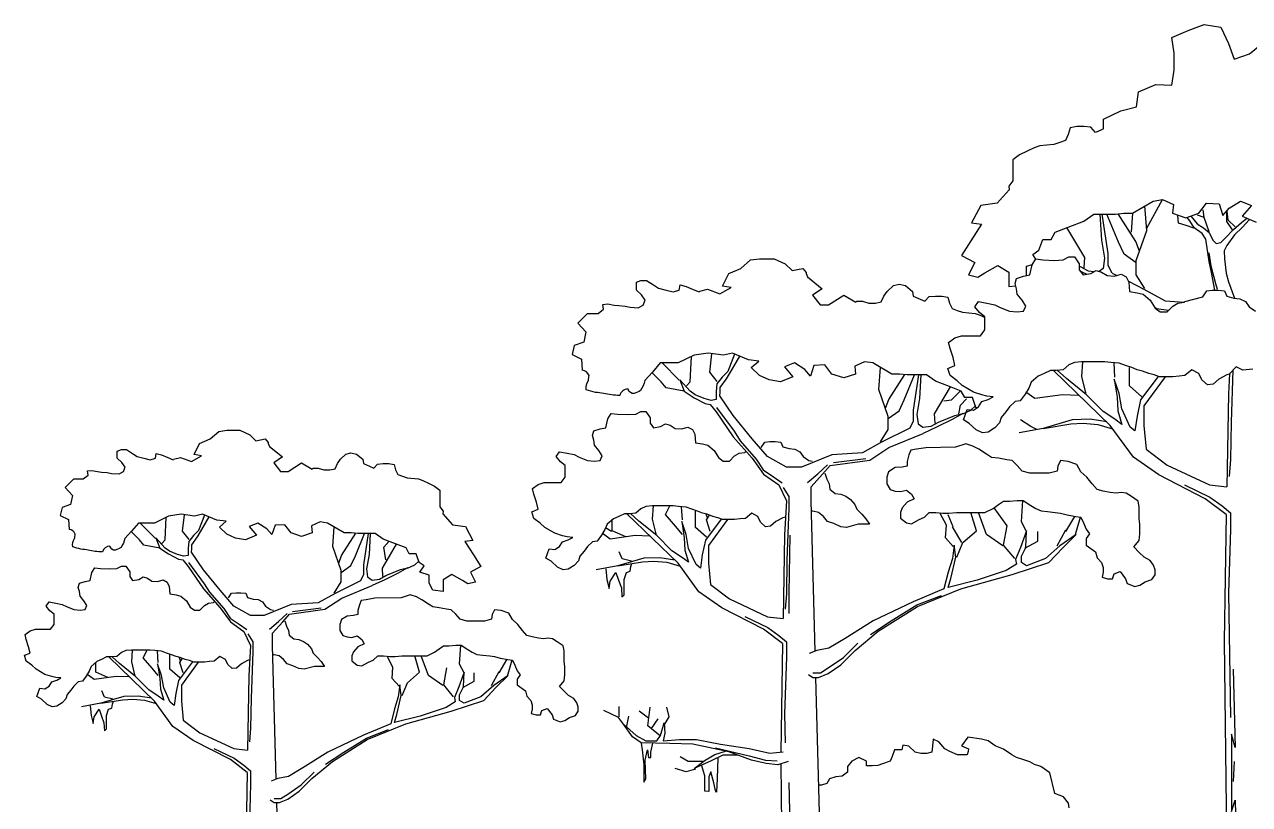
# Model space of a CAD drawing. Extents: x -1.35 to 2.62, y 0 to 1.44.
# Drawn here: x -1.018 to -0.027, y 0.809 to 1.44 of the extents above; entities that cross this region are included whole.
import ezdxf

# ---------------------------------------------------------------- set-up
doc = ezdxf.new("R2010")
doc.units = 0
doc.header["$LTSCALE"] = 0.5
doc.header["$MEASUREMENT"] = 0
doc.layers.add('TREES', color=3, linetype='CONTINUOUS')

# ---------------------------------------------------------------- blocks, each defined once
blk = doc.blocks.new('LEFT')
at = {"layer": 'TREES', "color": 11}
for p, q in [((-0.50196, 1.03764), (-0.50087, 1.05508)), ((-0.56267, 1.03505), (-0.56795, 1.04495)), ((-0.55715, 1.03376), (-0.56129, 1.04345)), ((-0.53852, 1.03052), (-0.54288, 1.04524)), ((-0.53025, 1.02729), (-0.53687, 1.04524)), ((-0.51369, 1.0344), (-0.52415, 1.04911)), ((-0.46609, 1.02988), (-0.45875, 1.04211)), ((-0.45851, 1.02664), (-0.45428, 1.04151)), ((-0.56336, 1.0247), (-0.56267, 1.03505)), ((-0.55025, 1.02082), (-0.55784, 1.03376)), ((-0.51645, 1.01888), (-0.51369, 1.0344)), ((-0.49782, 1.02988), (-0.50196, 1.03764)), ((-0.47299, 1.01824), (-0.46609, 1.03117)), ((-0.55715, 1.01759), (-0.56336, 1.0247)), ((-0.54956, 1.02082), (-0.53852, 1.03052)), ((-0.51714, 1.01824), (-0.53025, 1.02729)), ((-0.4992, 1.0163), (-0.48886, 1.02212)), ((-0.48886, 1.02212), (-0.48886, 1.02988)), ((-0.55439, 1.00919), (-0.54956, 1.02082)), ((-0.50748, 1.00789), (-0.51645, 1.01888)), ((-0.95673, 0.92234), (-0.95575, 0.93785)), ((-1.01068, 0.92004), (-1.01538, 0.92885)), ((-0.98922, 0.91602), (-0.9931, 0.9291)), ((-0.98187, 0.91315), (-0.98776, 0.9291)), ((-0.95305, 0.91545), (-0.95673, 0.92234)), ((-0.92484, 0.91545), (-0.91832, 0.92632)), ((-0.9181, 0.91257), (-0.91434, 0.92578)), ((-1.0113, 0.91085), (-1.01068, 0.92004)), ((-0.99903, 0.9074), (-0.98922, 0.91602)), ((-0.97022, 0.9051), (-0.98187, 0.91315)), ((-0.9696, 0.90567), (-0.96715, 0.91947)), ((-0.94508, 0.90855), (-0.94508, 0.91545)), ((-0.93097, 0.9051), (-0.92484, 0.91659)), ((-1.00578, 0.90453), (-1.0113, 0.91085)), ((-1.00333, 0.89705), (-0.99903, 0.9074)), ((-0.96163, 0.8959), (-0.9696, 0.90567)), ((-0.95427, 0.90338), (-0.94508, 0.90855))]:
    blk.add_line(p, q, dxfattribs=at)
for points in [[(-0.43558, 1.35598), (-0.43558, 1.36368), (-0.42147, 1.37055), (-0.40902, 1.37374), (-0.40733, 1.38591), (-0.3932, 1.39175), (-0.38021, 1.39122), (-0.37853, 1.40339), (-0.37853, 1.41717), (-0.38021, 1.4299), (-0.3672, 1.4357), (-0.35422, 1.44048), (-0.34065, 1.43837), (-0.33445, 1.42512), (-0.32992, 1.41242), (-0.3175, 1.41664), (-0.30449, 1.42723), (-0.29999, 1.414), (-0.28697, 1.40606), (-0.27456, 1.39864), (-0.27737, 1.38591), (-0.2778, 1.3838)], [(-0.43558, 1.35598), (-0.43778, 1.35499), (-0.44197, 1.35303), (-0.44585, 1.35723), (-0.45153, 1.3578), (-0.45721, 1.3578), (-0.46259, 1.35667), (-0.46408, 1.35135), (-0.46648, 1.34659), (-0.47096, 1.3449), (-0.47574, 1.34322), (-0.4871, 1.3421), (-0.49159, 1.3407), (-0.49726, 1.3379), (-0.50354, 1.33482), (-0.50892, 1.33089), (-0.50892, 1.3138), (-0.51221, 1.3096), (-0.51182, 1.30667)], [(-0.51182, 1.30667), (-0.5217, 1.29575), (-0.53484, 1.29399), (-0.54234, 1.27991), (-0.53421, 1.27874), (-0.54297, 1.26524), (-0.55048, 1.25351), (-0.53984, 1.24764), (-0.54485, 1.23767), (-0.53734, 1.23591), (-0.53171, 1.23943), (-0.52107, 1.24529), (-0.51231, 1.24001), (-0.51231, 1.22828), (-0.50668, 1.2289)], [(-0.49047, 1.2505), (-0.49291, 1.2541), (-0.48791, 1.25762), (-0.48478, 1.26642), (-0.47789, 1.26642), (-0.47477, 1.27228), (-0.46413, 1.27639), (-0.45161, 1.28109), (-0.44348, 1.28695), (-0.42596, 1.28695), (-0.41908, 1.28754), (-0.41219, 1.28754), (-0.3953, 1.29752), (-0.38779, 1.29869), (-0.37903, 1.29458), (-0.37966, 1.28754), (-0.36902, 1.28402), (-0.35838, 1.28754), (-0.35213, 1.29575), (-0.34211, 1.29517), (-0.33899, 1.28578), (-0.33398, 1.29165), (-0.32459, 1.29752), (-0.31583, 1.29399), (-0.32334, 1.28519), (-0.31208, 1.2805)], [(-0.40209, 1.22663), (-0.40903, 1.23779), (-0.40903, 1.24942), (-0.4006, 1.2736), (-0.40207, 1.29352)], [(-0.4006, 1.27546), (-0.38791, 1.29867)], [(-0.35405, 1.2842), (-0.35495, 1.29044)], [(-0.33106, 1.27428), (-0.3359, 1.2808), (-0.3359, 1.28902)], [(-0.32894, 1.27654), (-0.33469, 1.28193), (-0.3356, 1.2893)], [(-0.43844, 1.28695), (-0.4373, 1.26569), (-0.43482, 1.25128), (-0.43581, 1.24291), (-0.43909, 1.24052)], [(-0.42848, 1.23902), (-0.43185, 1.24523), (-0.43185, 1.255), (-0.4366, 1.28695)], [(-0.40903, 1.24756), (-0.41895, 1.25453), (-0.42342, 1.2643), (-0.43277, 1.28695)], [(-0.40655, 1.25686), (-0.40953, 1.26476), (-0.42384, 1.28713)], [(-0.413, 1.27221), (-0.41182, 1.28776)], [(-0.36251, 1.27541), (-0.36856, 1.27768), (-0.37491, 1.27966), (-0.37552, 1.2859)], [(-0.34558, 1.22532), (-0.3483, 1.23968), (-0.35011, 1.24847), (-0.35284, 1.26662), (-0.35586, 1.27116), (-0.36221, 1.27569), (-0.36584, 1.28136), (-0.36796, 1.2842)], [(-0.36463, 1.28505), (-0.35979, 1.2791), (-0.35465, 1.27569), (-0.35011, 1.27201), (-0.34709, 1.26577), (-0.34437, 1.26322), (-0.34074, 1.26378), (-0.33711, 1.26747), (-0.33045, 1.27456), (-0.3238, 1.28023), (-0.31987, 1.28335)], [(-0.35011, 1.27257), (-0.35405, 1.2842), (-0.35949, 1.28618)], [(-0.31775, 1.28221), (-0.3232, 1.27626), (-0.32955, 1.27002), (-0.3359, 1.26152), (-0.33802, 1.25726), (-0.33771, 1.25074), (-0.3362, 1.23912), (-0.33439, 1.23203), (-0.32955, 1.2187)], [(-0.45119, 1.24337), (-0.45069, 1.25174), (-0.46515, 1.276)], [(-0.85323, 1.20645), (-0.84465, 1.20645), (-0.84034, 1.20998), (-0.84088, 1.21376), (-0.83685, 1.21427), (-0.83174, 1.21326), (-0.82797, 1.21276), (-0.82286, 1.21225), (-0.81882, 1.21149), (-0.8121, 1.21099), (-0.80806, 1.21326), (-0.80645, 1.2173), (-0.80941, 1.22158), (-0.81371, 1.22537), (-0.81371, 1.23167), (-0.80995, 1.23318), (-0.80537, 1.23318), (-0.79972, 1.22965), (-0.79569, 1.22688), (-0.7895, 1.22537), (-0.78385, 1.22385), (-0.77901, 1.22537), (-0.7782, 1.22965), (-0.77336, 1.22839), (-0.76771, 1.22587), (-0.76287, 1.22396), (-0.76242, 1.22441), (-0.75622, 1.22599), (-0.74609, 1.2223), (-0.73708, 1.22758), (-0.74384, 1.22863), (-0.73877, 1.23867), (-0.72919, 1.24289), (-0.72131, 1.24976), (-0.71399, 1.25081), (-0.70216, 1.25081), (-0.69315, 1.24659), (-0.68752, 1.24131), (-0.67907, 1.24289), (-0.67626, 1.23972), (-0.67626, 1.23867), (-0.67513, 1.23603), (-0.66331, 1.22652), (-0.67119, 1.22124), (-0.665, 1.21332), (-0.65824, 1.21332), (-0.64585, 1.22124), (-0.63612, 1.21548), (-0.63535, 1.21629), (-0.63077, 1.21629), (-0.62566, 1.21477), (-0.62001, 1.21477), (-0.61544, 1.21578), (-0.61329, 1.22057), (-0.6106, 1.22436), (-0.60549, 1.22915), (-0.60091, 1.23016), (-0.5958, 1.22915), (-0.59015, 1.22436), (-0.58961, 1.22057), (-0.58396, 1.21805), (-0.5802, 1.21629), (-0.5767, 1.22007), (-0.57159, 1.22057), (-0.56648, 1.22057), (-0.56164, 1.21957), (-0.56029, 1.21477), (-0.55814, 1.21049), (-0.5541, 1.20897), (-0.5498, 1.20746), (-0.53958, 1.20645), (-0.53554, 1.20519), (-0.53169, 1.20329)], [(-0.31473, 1.16142), (-0.32289, 1.16057), (-0.32834, 1.16312), (-0.33381, 1.15723), (-0.3359, 1.15667), (-0.34218, 1.1533), (-0.34696, 1.1491), (-0.35144, 1.14854), (-0.35593, 1.15274), (-0.35832, 1.15779), (-0.364, 1.16087), (-0.36968, 1.15611), (-0.37446, 1.15555), (-0.37954, 1.15499), (-0.3903, 1.15499), (-0.39449, 1.15667), (-0.39897, 1.15779), (-0.40405, 1.15975), (-0.40824, 1.16087), (-0.41272, 1.16255), (-0.4178, 1.16423), (-0.42288, 1.16619), (-0.42976, 1.16676), (-0.43454, 1.16732), (-0.45337, 1.16732), (-0.45905, 1.16676), (-0.46354, 1.16479), (-0.46832, 1.16087), (-0.474, 1.16031), (-0.47848, 1.16031), (-0.48356, 1.15779), (-0.48835, 1.15555), (-0.49402, 1.15078), (-0.49612, 1.14602), (-0.49911, 1.14097), (-0.50299, 1.13565), (-0.50718, 1.13509), (-0.51166, 1.13089), (-0.51465, 1.12668), (-0.51854, 1.1222), (-0.51973, 1.11799), (-0.52362, 1.11379), (-0.529, 1.11043), (-0.53348, 1.10987), (-0.53856, 1.11211), (-0.54424, 1.11743), (-0.54903, 1.12024), (-0.54604, 1.12864), (-0.54095, 1.12808), (-0.53677, 1.13089), (-0.53408, 1.13509), (-0.529, 1.13677), (-0.52481, 1.13901), (-0.52989, 1.13957), (-0.53408, 1.14041), (-0.54095, 1.14266), (-0.54992, 1.14798), (-0.55411, 1.1519), (-0.55979, 1.15611), (-0.56158, 1.16199), (-0.5559, 1.16423), (-0.5574, 1.17068), (-0.55979, 1.17796), (-0.56098, 1.18301), (-0.5559, 1.18665), (-0.55052, 1.18833), (-0.53528, 1.18833), (-0.53169, 1.1931), (-0.53169, 1.20375), (-0.53587, 1.20711), (-0.53976, 1.21187), (-0.53677, 1.21608), (-0.52989, 1.21468), (-0.52362, 1.21355), (-0.51913, 1.21131), (-0.51166, 1.20823), (-0.50538, 1.20767), (-0.5003, 1.20823), (-0.49851, 1.21243), (-0.5015, 1.2172), (-0.50538, 1.22196), (-0.50598, 1.22645), (-0.50718, 1.23065), (-0.50598, 1.23485), (-0.5003, 1.23653), (-0.49522, 1.23765), (-0.49343, 1.24578), (-0.49044, 1.25055), (-0.48476, 1.24998), (-0.47519, 1.24942), (-0.46832, 1.24998), (-0.46354, 1.25223), (-0.45905, 1.25223), (-0.45517, 1.24662), (-0.45517, 1.24186), (-0.45218, 1.23765), (-0.4459, 1.23878), (-0.44142, 1.2413), (-0.43723, 1.2399), (-0.43275, 1.23709), (-0.42707, 1.23653), (-0.42139, 1.23821), (-0.4172, 1.23597), (-0.41511, 1.23177), (-0.41451, 1.2242), (-0.40824, 1.22308), (-0.40345, 1.22196), (-0.39777, 1.2172), (-0.39389, 1.21075), (-0.3897, 1.20767), (-0.38402, 1.20767), (-0.37954, 1.21243), (-0.37536, 1.21468), (-0.37027, 1.21552), (-0.36968, 1.21608), (-0.35533, 1.22), (-0.35204, 1.22476), (-0.34756, 1.22532), (-0.34277, 1.22532), (-0.33769, 1.22476), (-0.3359, 1.22056), (-0.33022, 1.21888), (-0.32514, 1.21832), (-0.32065, 1.21608), (-0.31766, 1.21187), (-0.31258, 1.20823)], [(-0.35042, 1.25556), (-0.3486, 1.24507), (-0.34497, 1.23061), (-0.34346, 1.22607)], [(-0.49792, 1.23706), (-0.49792, 1.24471), (-0.49317, 1.24619)], [(-0.4436, 1.24007), (-0.44772, 1.24058), (-0.45416, 1.2443), (-0.45517, 1.24471)], [(-0.45433, 1.24068), (-0.45317, 1.24012), (-0.44906, 1.23821)], [(-0.42848, 1.23902), (-0.42484, 1.23719)], [(-0.41548, 1.23252), (-0.40285, 1.2262), (-0.38577, 1.21659), (-0.37011, 1.21567)], [(-0.38289, 1.20888), (-0.3926, 1.21018), (-0.39416, 1.2112)], [(-0.85323, 1.20645), (-0.86103, 1.1986), (-0.85458, 1.19145), (-0.85634, 1.18321), (-0.86397, 1.18046), (-0.86573, 1.17331), (-0.8581, 1.16946), (-0.85746, 1.16048)], [(-0.73417, 1.17351), (-0.73972, 1.15945), (-0.74418, 1.15484), (-0.74865, 1.1494), (-0.74909, 1.14312), (-0.74909, 1.13685), (-0.75311, 1.13601), (-0.75891, 1.13768), (-0.76606, 1.14061), (-0.77007, 1.14354), (-0.77855, 1.15275), (-0.77498, 1.14354), (-0.76695, 1.1381), (-0.75802, 1.1335), (-0.754, 1.13266), (-0.74918, 1.12665)], [(-0.7732, 1.14773), (-0.77007, 1.15108), (-0.76908, 1.17161)], [(-0.74831, 1.15144), (-0.75434, 1.15898), (-0.75252, 1.17384)], [(-0.7461, 1.13962), (-0.74597, 1.14271), (-0.74597, 1.14647), (-0.74061, 1.15359), (-0.7366, 1.16029), (-0.72995, 1.1718)], [(-0.779, 1.15233), (-0.79272, 1.16632)], [(-0.61608, 1.10253), (-0.60984, 1.11257), (-0.60984, 1.12303), (-0.61742, 1.1448), (-0.61611, 1.16273)], [(-0.33618, 1.04349), (-0.3533, 1.05639), (-0.39089, 1.07561), (-0.41139, 1.09003), (-0.43019, 1.11566), (-0.47616, 1.16031)], [(-0.42689, 1.15319), (-0.42465, 1.13853), (-0.4241, 1.12753), (-0.42075, 1.11653), (-0.42633, 1.12072), (-0.43582, 1.12701), (-0.44923, 1.14062), (-0.46542, 1.15371), (-0.47304, 1.1604)], [(-0.44979, 1.14219), (-0.45314, 1.15528), (-0.45238, 1.16732)], [(-0.42633, 1.15476), (-0.42699, 1.16653)], [(-0.40455, 1.13905), (-0.4146, 1.14795), (-0.4146, 1.16261)], [(-0.33081, 1.16046), (-0.33227, 1.11843), (-0.33282, 1.08827), (-0.33391, 1.07446)], [(-0.77498, 1.14354), (-0.78953, 1.14626), (-0.79355, 1.15097), (-0.80104, 1.15857)], [(-0.61207, 1.12973), (-0.60939, 1.13685), (-0.59651, 1.15698)], [(-0.60984, 1.12136), (-0.60091, 1.12764), (-0.59689, 1.13643), (-0.58848, 1.15682)], [(-0.59233, 1.11367), (-0.5893, 1.11927), (-0.5893, 1.12806), (-0.58502, 1.15682)], [(-0.58337, 1.15682), (-0.58439, 1.13768), (-0.58663, 1.12471), (-0.58573, 1.11717), (-0.58172, 1.11424), (-0.57502, 1.11508), (-0.56922, 1.11843), (-0.55583, 1.12387), (-0.54958, 1.12555), (-0.55806, 1.12052), (-0.57011, 1.11466), (-0.58157, 1.10935)], [(-0.39146, 1.15545), (-0.40567, 1.13643), (-0.40846, 1.12334), (-0.41013, 1.1113), (-0.41404, 1.11444), (-0.42075, 1.1291), (-0.42298, 1.14167), (-0.42689, 1.15319)], [(-0.38577, 1.15499), (-0.40285, 1.13168), (-0.40285, 1.11566), (-0.40114, 1.09644), (-0.38406, 1.08362), (-0.34989, 1.0676), (-0.33579, 1.06599)], [(-0.3336, 1.15745), (-0.33451, 1.14129), (-0.33579, 1.06599)], [(-0.5719, 1.11759), (-0.57234, 1.12513), (-0.55933, 1.14696)], [(-0.56476, 1.13559), (-0.55851, 1.13643), (-0.5513, 1.14386)], [(-0.45593, 1.1401), (-0.46877, 1.14062), (-0.49111, 1.13748), (-0.49837, 1.14271)], [(-0.74873, 1.13035), (-0.7345, 1.11103), (-0.72959, 1.10321), (-0.71683, 1.08848), (-0.71094, 1.07974), (-0.7026, 1.07422), (-0.69573, 1.06916)], [(-0.59233, 1.11367), (-0.6154, 1.10214), (-0.63078, 1.09349), (-0.65538, 1.09205), (-0.67998, 1.08195), (-0.69228, 1.08195), (-0.70766, 1.0906), (-0.71996, 1.10502), (-0.73534, 1.12377), (-0.7461, 1.13962)], [(-0.5527, 1.12513), (-0.55137, 1.13224), (-0.54646, 1.13726)], [(-0.54958, 1.12513), (-0.54288, 1.12806), (-0.53887, 1.13182)], [(-0.69319, 1.0415), (-0.69507, 1.041), (-0.70072, 1.03797), (-0.70503, 1.03419), (-0.70906, 1.03369), (-0.7131, 1.03747), (-0.71525, 1.04201), (-0.72036, 1.04478), (-0.72547, 1.0405), (-0.72978, 1.03999), (-0.73435, 1.03949), (-0.74403, 1.03949), (-0.7478, 1.041), (-0.75184, 1.04201), (-0.75641, 1.04377), (-0.76018, 1.04478), (-0.76421, 1.0463), (-0.76878, 1.04781), (-0.77336, 1.04958), (-0.77955, 1.05008), (-0.78385, 1.05058), (-0.8008, 1.05058), (-0.80591, 1.05008), (-0.80995, 1.04831), (-0.81425, 1.04478), (-0.81936, 1.04428), (-0.8234, 1.04428), (-0.82797, 1.04201), (-0.83227, 1.03999), (-0.83739, 1.0357), (-0.83927, 1.03142), (-0.84196, 1.02688), (-0.84546, 1.02208), (-0.84922, 1.02158), (-0.85326, 1.0178), (-0.85595, 1.01401), (-0.85945, 1.00998), (-0.86052, 1.00619), (-0.86402, 1.00241), (-0.86886, 0.99939), (-0.8729, 0.99888), (-0.87747, 1.0009), (-0.88258, 1.00569), (-0.88689, 1.00821), (-0.8842, 1.01578), (-0.87962, 1.01527), (-0.87586, 1.0178), (-0.87343, 1.02158), (-0.86886, 1.02309), (-0.8651, 1.02511), (-0.86967, 1.02562), (-0.87343, 1.02637), (-0.87962, 1.02839), (-0.88769, 1.03318), (-0.89146, 1.03671), (-0.89657, 1.0405), (-0.89819, 1.04579), (-0.89307, 1.04781), (-0.89442, 1.05361), (-0.89657, 1.06017), (-0.89765, 1.06471), (-0.89307, 1.06799), (-0.88823, 1.0695), (-0.87451, 1.0695), (-0.87128, 1.07379), (-0.87128, 1.08337), (-0.87505, 1.0864), (-0.87855, 1.09069), (-0.87586, 1.09447), (-0.86967, 1.09321), (-0.86402, 1.0922), (-0.85998, 1.09018), (-0.85326, 1.08741), (-0.84761, 1.0869), (-0.84304, 1.08741), (-0.84142, 1.09119), (-0.84411, 1.09548), (-0.84761, 1.09977), (-0.84815, 1.1038), (-0.84922, 1.10758), (-0.84815, 1.11137), (-0.84304, 1.11288), (-0.83846, 1.11389), (-0.83685, 1.1212), (-0.83416, 1.12549), (-0.82905, 1.12499), (-0.82044, 1.12448), (-0.81425, 1.12499), (-0.80995, 1.127), (-0.80591, 1.127), (-0.80241, 1.12196), (-0.80241, 1.11767), (-0.79972, 1.11389), (-0.79407, 1.1149), (-0.79004, 1.11717), (-0.78627, 1.11591), (-0.78224, 1.11338), (-0.77712, 1.11288), (-0.77201, 1.11439), (-0.76825, 1.11238), (-0.76636, 1.10859), (-0.76582, 1.10178), (-0.76018, 1.10077), (-0.75587, 1.09977), (-0.75076, 1.09548), (-0.74726, 1.08968), (-0.7435, 1.0869), (-0.73838, 1.0869), (-0.73435, 1.09119), (-0.73058, 1.09321), (-0.72601, 1.09396), (-0.72547, 1.09447)], [(-0.74918, 1.12665), (-0.73534, 1.10646), (-0.71996, 1.08916), (-0.71074, 1.07619), (-0.69844, 1.06754), (-0.69228, 1.05456), (-0.69382, 1.02717), (-0.69498, 0.95939)], [(-0.43303, 1.11863), (-0.44644, 1.12072), (-0.46096, 1.1202), (-0.48441, 1.11339), (-0.50396, 1.10973)], [(-1.26896, 1.0724), (-1.26134, 1.0724), (-1.25751, 1.07554), (-1.25799, 1.0789), (-1.2544, 1.07935), (-1.24986, 1.07845), (-1.24651, 1.078), (-1.24197, 1.07756), (-1.23838, 1.07688), (-1.2324, 1.07644), (-1.22881, 1.07845), (-1.22738, 1.08204), (-1.23001, 1.08585), (-1.23384, 1.08921), (-1.23384, 1.09482), (-1.23049, 1.09616), (-1.22642, 1.09616), (-1.2214, 1.09303), (-1.21781, 1.09056), (-1.21231, 1.08921), (-1.20729, 1.08787), (-1.20299, 1.08921), (-1.20227, 1.09303), (-1.19797, 1.0919), (-1.19294, 1.08966), (-1.18865, 1.08797), (-1.18824, 1.08836), (-1.18274, 1.08977), (-1.17373, 1.08649), (-1.16572, 1.09118), (-1.17172, 1.09212), (-1.16722, 1.10104), (-1.15871, 1.10479), (-1.1517, 1.1109), (-1.14519, 1.11183), (-1.13468, 1.11183), (-1.12667, 1.10808), (-1.12167, 1.10339), (-1.11416, 1.10479), (-1.11166, 1.10198), (-1.11166, 1.10104), (-1.11065, 1.09869), (-1.10014, 1.09024), (-1.10715, 1.08555), (-1.10164, 1.07851), (-1.09564, 1.07851), (-1.08462, 1.08555), (-1.07598, 1.08043), (-1.07529, 1.08114), (-1.07123, 1.08114), (-1.06668, 1.0798), (-1.06166, 1.0798), (-1.05759, 1.0807), (-1.05568, 1.08495), (-1.05329, 1.08832), (-1.04875, 1.09258), (-1.04468, 1.09347), (-1.04014, 1.09258), (-1.03512, 1.08832), (-1.03464, 1.08495), (-1.02962, 1.08271), (-1.02627, 1.08114), (-1.02316, 1.08451), (-1.01862, 1.08495), (-1.01407, 1.08495), (-1.00977, 1.08406), (-1.00857, 1.0798), (-1.00666, 1.07599), (-1.00307, 1.07464), (-0.99925, 1.0733), (-0.99016, 1.0724), (-0.98657, 1.07128), (-0.98203, 1.06904), (-0.97701, 1.06657), (-0.9727, 1.06343), (-0.9727, 1.04976), (-0.97007, 1.04639), (-0.97038, 1.04405)], [(-0.48944, 1.11234), (-0.49446, 1.11496), (-0.50284, 1.1202)], [(-0.48441, 1.11339), (-0.46207, 1.11706), (-0.45202, 1.11758), (-0.44029, 1.11653), (-0.42829, 1.11307)], [(-0.71256, 1.098), (-0.7096, 1.10229), (-0.70556, 1.10279), (-0.70126, 1.10279), (-0.69669, 1.10229), (-0.69507, 1.0985), (-0.68996, 1.09699), (-0.68539, 1.09649), (-0.68135, 1.09447), (-0.67866, 1.09069), (-0.67409, 1.08741), (-0.6714, 1.0869)], [(-0.66899, 0.93292), (-0.67229, 1.05456), (-0.67229, 1.06609), (-0.66307, 1.07619), (-0.65692, 1.0834), (-0.62463, 1.08772), (-0.60925, 1.09781), (-0.58157, 1.10935)], [(-0.67512, 1.06962), (-0.66678, 1.07652), (-0.65893, 1.08388)], [(-0.65402, 1.08572), (-0.62802, 1.08894)], [(-1.26896, 1.0724), (-1.2759, 1.06542), (-1.27017, 1.05907), (-1.27173, 1.05174), (-1.27851, 1.0493), (-1.28007, 1.04294), (-1.2733, 1.03952), (-1.27273, 1.03154)], [(-0.66117, 1.07707), (-0.65956, 1.07227), (-0.65768, 1.06849), (-0.65714, 1.0642), (-0.65283, 1.06067), (-0.64826, 1.06017), (-0.64423, 1.0584), (-0.64046, 1.05588), (-0.63696, 1.05159), (-0.63535, 1.04781), (-0.63131, 1.04377), (-0.62808, 1.03999), (-0.62512, 1.0357), (-0.63427, 1.0357), (-0.64369, 1.03318), (-0.64826, 1.03369), (-0.65391, 1.03621), (-0.65902, 1.03797), (-0.66225, 1.04201), (-0.66629, 1.04529), (-0.67086, 1.0463), (-0.67194, 1.0463)], [(-0.69475, 1.06548), (-0.69033, 1.05812), (-0.69033, 1.04891), (-0.69181, 1.00659), (-0.6923, 0.97944), (-0.69328, 0.96702)], [(-0.37, 1.06773), (-0.34952, 1.05776), (-0.33965, 1.05065), (-0.33282, 1.04496), (-0.33282, 1.03144), (-0.33434, 0.98022), (-0.33282, 0.87919)], [(-1.16313, 1.04312), (-1.16807, 1.03062), (-1.17203, 1.02653), (-1.176, 1.02169), (-1.1764, 1.01611), (-1.1764, 1.01053), (-1.17997, 1.00979), (-1.18513, 1.01127), (-1.19148, 1.01388), (-1.19505, 1.01648), (-1.20258, 1.02467), (-1.19941, 1.01648), (-1.19227, 1.01165), (-1.18433, 1.00755), (-1.18076, 1.00681), (-1.17647, 1.00147)], [(-1.19782, 1.0202), (-1.19505, 1.02318), (-1.19416, 1.04143)], [(-1.1757, 1.0235), (-1.18107, 1.03021), (-1.17944, 1.04341)], [(-1.17374, 1.013), (-1.17362, 1.01574), (-1.17362, 1.01909), (-1.16886, 1.02541), (-1.16529, 1.03136), (-1.15938, 1.0416)], [(-0.69532, 0.93914), (-0.71074, 0.95075), (-0.74457, 0.96805), (-0.76302, 0.98103), (-0.77993, 1.0041), (-0.82131, 1.04428)], [(-0.77696, 1.03787), (-0.77495, 1.02467), (-0.77445, 1.01478), (-0.77143, 1.00488), (-0.77646, 1.00865), (-0.785, 1.01431), (-0.79707, 1.02656), (-0.81164, 1.03834), (-0.8185, 1.04436)], [(-0.79757, 1.02797), (-0.80059, 1.03975), (-0.79991, 1.05058)], [(-0.77646, 1.0275), (-0.78199, 1.0341), (-0.79003, 1.04352), (-0.78656, 1.05058)], [(-0.77646, 1.03928), (-0.77705, 1.04988)], [(-0.75686, 1.02514), (-0.7659, 1.03316), (-0.7659, 1.04635)], [(-0.75585, 1.04022), (-0.7573, 1.04401)], [(-0.75384, 1.02986), (-0.75686, 1.03928), (-0.75446, 1.04302)], [(-0.33618, 1.04349), (-0.33793, 0.94105), (-0.3328, 0.51492), (-0.33964, 0.3419), (-0.33964, 0.19452)], [(-1.20298, 1.0243), (-1.21518, 1.03673)], [(-1.05817, 0.98002), (-1.05261, 0.98895), (-1.05261, 0.99825), (-1.05936, 1.0176), (-1.05819, 1.03353)], [(-0.83376, 1.02986), (-0.83869, 1.03274)], [(-0.8222, 1.02562), (-0.83326, 1.03033), (-0.83326, 1.03917)], [(-0.74508, 1.03991), (-0.75786, 1.02279), (-0.76038, 1.01101), (-0.76188, 1.00017), (-0.7654, 1.00299), (-0.77143, 1.01619), (-0.77344, 1.0275), (-0.77696, 1.03787)], [(-0.73995, 1.03949), (-0.75533, 1.01851), (-0.75533, 1.0041), (-0.75379, 0.9868), (-0.73841, 0.97526), (-0.70766, 0.96084), (-0.69498, 0.95939)], [(-1.19941, 1.01648), (-1.21234, 1.01889), (-1.21591, 1.02308), (-1.22257, 1.02984)], [(-1.0546, 1.00421), (-1.05222, 1.01053), (-1.04077, 1.02843)], [(-1.05261, 0.99676), (-1.04468, 1.00235), (-1.04111, 1.01016), (-1.03363, 1.02828)], [(-1.03706, 0.98993), (-1.03436, 0.9949), (-1.03436, 1.00272), (-1.03056, 1.02828)], [(-1.02909, 1.02828), (-1.03, 1.01127), (-1.03198, 0.99974), (-1.03119, 0.99304), (-1.02762, 0.99044), (-1.02167, 0.99118), (-1.01651, 0.99416), (-1.00461, 0.999), (-0.99905, 1.00048), (-1.00659, 0.99602), (-1.0173, 0.99081), (-1.02749, 0.98609)], [(-1.01651, 1.00681), (-1.0181, 1.01723), (-1.01401, 1.02188)], [(-0.8031, 1.02609), (-0.81466, 1.02656), (-0.83477, 1.02373), (-0.8413, 1.02844)], [(-0.68935, 1.02683), (-0.69033, 0.9799), (-0.69033, 0.96334)], [(-0.67441, 0.91414), (-0.67096, 0.91155), (-0.66614, 0.91155), (-0.65855, 0.91478), (-0.6482, 0.92189), (-0.63647, 0.93353), (-0.61785, 0.94905), (-0.58612, 0.9691), (-0.55094, 0.98332), (-0.50955, 0.99496), (-0.47989, 1.00466), (-0.46885, 1.0163), (-0.45782, 1.02729), (-0.47092, 1.01824), (-0.48265, 1.00789), (-0.49782, 1.00207), (-0.50196, 1.00466), (-0.50196, 1.00983), (-0.49851, 1.01694), (-0.49782, 1.03052), (-0.50265, 1.01694), (-0.50679, 1.00725), (-0.5061, 1.00337), (-0.51438, 0.99819), (-0.53783, 0.99043), (-0.56129, 0.98461), (-0.55922, 0.99173), (-0.55508, 1.00919), (-0.55646, 1.01888), (-0.55784, 1.00789), (-0.56129, 0.9969), (-0.56474, 0.98332), (-0.58957, 0.97298), (-0.62199, 0.95746), (-0.64475, 0.94323), (-0.65786, 0.93547), (-0.66752, 0.93353), (-0.67372, 0.93095)], [(-1.03706, 0.98993), (-1.05756, 0.97968), (-1.07123, 0.97199), (-1.0931, 0.97071), (-1.11497, 0.96174), (-1.1259, 0.96174), (-1.13957, 0.96943), (-1.1505, 0.98224), (-1.16417, 0.9989), (-1.17374, 1.013)], [(-1.01889, 0.99342), (-1.01929, 1.00011), (-1.00772, 1.01952)], [(-0.81768, 1.00582), (-0.82522, 1.00771), (-0.82773, 1.01336)], [(-1.1267, 0.92578), (-1.12838, 0.92533), (-1.1334, 0.92264), (-1.13723, 0.91928), (-1.14081, 0.91883), (-1.1444, 0.92219), (-1.14631, 0.92623), (-1.15086, 0.9287), (-1.1554, 0.92489), (-1.15923, 0.92444), (-1.16329, 0.92399), (-1.1719, 0.92399), (-1.17525, 0.92533), (-1.17884, 0.92623), (-1.1829, 0.9278), (-1.18625, 0.9287), (-1.18984, 0.93004), (-1.1939, 0.93139), (-1.19797, 0.93296), (-1.20347, 0.9334), (-1.20729, 0.93385), (-1.22236, 0.93385), (-1.2269, 0.9334), (-1.23049, 0.93183), (-1.23431, 0.9287), (-1.23886, 0.92825), (-1.24244, 0.92825), (-1.24651, 0.92623), (-1.25034, 0.92444), (-1.25488, 0.92063), (-1.25655, 0.91681), (-1.25895, 0.91278), (-1.26205, 0.90852), (-1.2654, 0.90807), (-1.26899, 0.90471), (-1.27138, 0.90135), (-1.27449, 0.89776), (-1.27545, 0.8944), (-1.27855, 0.89103), (-1.28286, 0.88834), (-1.28645, 0.88789), (-1.29051, 0.88969), (-1.29505, 0.89395), (-1.29888, 0.89619), (-1.29649, 0.90291), (-1.29242, 0.90247), (-1.28908, 0.90471), (-1.28692, 0.90807), (-1.28286, 0.90942), (-1.27951, 0.91121), (-1.28358, 0.91166), (-1.28692, 0.91233), (-1.29242, 0.91412), (-1.2996, 0.91838), (-1.30295, 0.92152), (-1.30749, 0.92489), (-1.30892, 0.92959), (-1.30438, 0.93139), (-1.30558, 0.93654), (-1.30749, 0.94237), (-1.30845, 0.94641), (-1.30438, 0.94932), (-1.30008, 0.95067), (-1.28788, 0.95067), (-1.28501, 0.95448), (-1.28501, 0.963), (-1.28836, 0.96569), (-1.29147, 0.9695), (-1.28908, 0.97286), (-1.28358, 0.97174), (-1.27855, 0.97084), (-1.27497, 0.96905), (-1.26899, 0.96658), (-1.26397, 0.96614), (-1.2599, 0.96658), (-1.25847, 0.96995), (-1.26086, 0.97376), (-1.26397, 0.97757), (-1.26445, 0.98116), (-1.2654, 0.98452), (-1.26445, 0.98788), (-1.2599, 0.98923), (-1.25584, 0.99012), (-1.2544, 0.99662), (-1.25201, 1.00044), (-1.24747, 0.99999), (-1.23981, 0.99954), (-1.23431, 0.99999), (-1.23049, 1.00178), (-1.2269, 1.00178), (-1.22379, 0.9973), (-1.22379, 0.99349), (-1.2214, 0.99012), (-1.21638, 0.99102), (-1.21279, 0.99304), (-1.20944, 0.99192), (-1.20586, 0.98968), (-1.20131, 0.98923), (-1.19677, 0.99057), (-1.19342, 0.98878), (-1.19175, 0.98542), (-1.19127, 0.97936), (-1.18625, 0.97847), (-1.18242, 0.97757), (-1.17788, 0.97376), (-1.17477, 0.9686), (-1.17142, 0.96614), (-1.16688, 0.96614), (-1.16329, 0.96995), (-1.15994, 0.97174), (-1.15588, 0.97241), (-1.1554, 0.97286)], [(-1.17647, 1.00147), (-1.16417, 0.98352), (-1.1505, 0.96814), (-1.1423, 0.95661), (-1.13137, 0.94892), (-1.1259, 0.93739), (-1.12727, 0.91304), (-1.1283, 0.8528)], [(-1.17607, 1.00476), (-1.16342, 0.98758), (-1.15906, 0.98063), (-1.14772, 0.96754), (-1.14249, 0.95977), (-1.13507, 0.95486), (-1.12897, 0.95036)], [(-0.99905, 1.00011), (-0.9931, 1.00272), (-0.98953, 1.00607)], [(-0.78249, 1.00676), (-0.79456, 1.00865), (-0.80762, 1.00818), (-0.82873, 1.00205), (-0.84633, 0.99875)], [(-0.83841, 0.9997), (-0.83751, 0.99086), (-0.83571, 0.9837), (-0.83482, 0.9896), (-0.83032, 0.99676), (-0.82808, 0.99044), (-0.82583, 0.98412), (-0.82538, 0.97696), (-0.82359, 0.97865), (-0.82359, 0.98496), (-0.82359, 0.99086), (-0.82179, 0.99676), (-0.81865, 0.9976), (-0.8182, 1.00139), (-0.8173, 1.00392)], [(-0.82873, 1.00205), (-0.80863, 1.00535), (-0.79958, 1.00582), (-0.78903, 1.00488), (-0.77822, 1.00176)], [(-1.10519, 0.82926), (-1.10813, 0.93739), (-1.10813, 0.94764), (-1.09993, 0.95661), (-1.09446, 0.96302), (-1.06576, 0.96686), (-1.05209, 0.97583), (-1.02749, 0.98609)], [(-1.14392, 0.976), (-1.14129, 0.97981), (-1.1377, 0.98026), (-1.13388, 0.98026), (-1.12981, 0.97981), (-1.12838, 0.97645), (-1.12383, 0.9751), (-1.11977, 0.97465), (-1.11618, 0.97286), (-1.11379, 0.9695), (-1.10973, 0.96658), (-1.10733, 0.96614)], [(-0.62406, 0.94647), (-0.6075, 0.95746), (-0.58681, 0.97039), (-0.5668, 0.97815)], [(-1.11065, 0.95077), (-1.10323, 0.95691), (-1.09625, 0.96345)], [(-1.09189, 0.96509), (-1.06877, 0.96795)], [(-1.09825, 0.95739), (-1.09681, 0.95313), (-1.09514, 0.94977), (-1.09466, 0.94596), (-1.09083, 0.94282), (-1.08677, 0.94237), (-1.08318, 0.9408), (-1.07983, 0.93856), (-1.07673, 0.93475), (-1.07529, 0.93139), (-1.0717, 0.9278), (-1.06883, 0.92444), (-1.0662, 0.92063), (-1.07433, 0.92063), (-1.0827, 0.91838), (-1.08677, 0.91883), (-1.09179, 0.92107), (-1.09633, 0.92264), (-1.0992, 0.92623), (-1.10279, 0.92914), (-1.10686, 0.93004), (-1.10781, 0.93004)], [(-0.72577, 0.96095), (-0.70733, 0.95199), (-0.69845, 0.94559), (-0.6923, 0.94046), (-0.6923, 0.9283), (-0.69367, 0.8822), (-0.69332, 0.85876)], [(-1.12809, 0.94709), (-1.12417, 0.94055), (-1.12417, 0.93237), (-1.12548, 0.89474), (-1.12591, 0.87061), (-1.12678, 0.85957)], [(-1.21949, 0.91375), (-1.22217, 0.92422), (-1.22157, 0.93385)], [(-1.20072, 0.91333), (-1.20564, 0.9192), (-1.21279, 0.92758), (-1.2097, 0.93385)], [(-1.20072, 0.92381), (-1.20125, 0.93322)], [(-0.69532, 0.93914), (-0.69682, 0.85119)], [(-0.67096, 0.91543), (-0.66476, 0.91543), (-0.65855, 0.91931), (-0.64613, 0.92771), (-0.63441, 0.93935)], [(-1.24138, 0.91166), (-1.25121, 0.91585), (-1.25121, 0.9237)], [(-1.1286, 0.83479), (-1.1423, 0.84511), (-1.17237, 0.86049), (-1.18878, 0.87202), (-1.20381, 0.89253), (-1.24059, 0.92825)], [(-1.20117, 0.92255), (-1.19938, 0.91082), (-1.19894, 0.90202), (-1.19626, 0.89323), (-1.20072, 0.89658), (-1.20832, 0.9016), (-1.21904, 0.9125), (-1.232, 0.92297), (-1.23809, 0.92832)], [(-1.17283, 0.92436), (-1.18419, 0.90914), (-1.18643, 0.89867), (-1.18777, 0.88904), (-1.19089, 0.89155), (-1.19626, 0.90328), (-1.19804, 0.91333), (-1.20117, 0.92255)], [(-1.1833, 0.91124), (-1.19134, 0.91836), (-1.19134, 0.93009)], [(-1.18241, 0.92464), (-1.18369, 0.92801)], [(-1.18062, 0.91543), (-1.1833, 0.92381), (-1.18117, 0.92713)], [(-1.16827, 0.92399), (-1.18194, 0.90535), (-1.18194, 0.89253), (-1.18057, 0.87715), (-1.16691, 0.8669), (-1.13957, 0.85408), (-1.1283, 0.8528)], [(-1.2244, 0.91208), (-1.23468, 0.9125), (-1.25255, 0.90998), (-1.25836, 0.91417)], [(-1.11002, 0.81256), (-1.10695, 0.81027), (-1.10266, 0.81027), (-1.09591, 0.81314), (-1.08672, 0.81946), (-1.07629, 0.82981), (-1.05974, 0.8436), (-1.03153, 0.86142), (-1.00026, 0.87406), (-0.96347, 0.88441), (-0.93711, 0.89303), (-0.9273, 0.90338), (-0.91749, 0.91315), (-0.92913, 0.9051), (-0.93956, 0.8959), (-0.95305, 0.89073), (-0.95673, 0.89303), (-0.95673, 0.89763), (-0.95366, 0.90395), (-0.95305, 0.91602), (-0.95734, 0.90395), (-0.96102, 0.89533), (-0.96041, 0.89188), (-0.96776, 0.88728), (-0.98861, 0.88039), (-1.00946, 0.87521), (-1.00762, 0.88154), (-1.00394, 0.89705), (-1.00517, 0.90567), (-1.00639, 0.8959), (-1.00946, 0.88613), (-1.01252, 0.87406), (-1.0346, 0.86487), (-1.06342, 0.85107), (-1.08365, 0.83843), (-1.0953, 0.83153), (-1.10388, 0.82981), (-1.1094, 0.82751)], [(-0.33055, 0.91832), (-0.32903, 0.855), (-0.33206, 0.86568), (-0.33206, 0.80307), (-0.32903, 0.81232), (-0.32599, 0.68426), (-0.33055, 0.69066), (-0.33055, 0.66363), (-0.32827, 0.66861), (-0.32751, 0.59746), (-0.32448, 0.60244), (-0.32296, 0.52134)], [(-0.66233, 0.70401), (-0.66461, 0.77197), (-0.6684, 0.91155)], [(-1.20609, 0.8949), (-1.21681, 0.89658), (-1.22842, 0.89616), (-1.24719, 0.89071), (-1.26283, 0.88778)], [(-1.25579, 0.88863), (-1.25499, 0.88077), (-1.25339, 0.8744), (-1.2526, 0.87964), (-1.2486, 0.88601), (-1.24661, 0.88039), (-1.24461, 0.87478), (-1.24421, 0.86841), (-1.24261, 0.86991), (-1.24261, 0.87552), (-1.24261, 0.88077), (-1.24102, 0.88601), (-1.23822, 0.88675), (-1.23782, 0.89012), (-1.23702, 0.89237)], [(-1.24719, 0.89071), (-1.22932, 0.89365), (-1.22128, 0.89406), (-1.21189, 0.89323), (-1.20229, 0.89046)], [(-1.23736, 0.89406), (-1.24406, 0.89574), (-1.2463, 0.90077)], [(-0.82399, 0.87368), (-0.82815, 0.87925), (-0.84004, 0.88483)], [(-0.82755, 0.87981), (-0.82755, 0.88817)], [(-0.80377, 0.8787), (-0.8115, 0.88427)], [(-0.79426, 0.86421), (-0.80437, 0.87257), (-0.80258, 0.88762)], [(-0.79128, 0.87312), (-0.78712, 0.87981), (-0.78891, 0.88762)], [(-0.6908, 0.84358), (-0.69913, 0.8408), (-0.70864, 0.84191), (-0.72053, 0.8447), (-0.73896, 0.85139), (-0.7681, 0.85752), (-0.78653, 0.85807), (-0.80972, 0.85863), (-0.81685, 0.86365), (-0.82399, 0.87368), (-0.81388, 0.86476), (-0.80615, 0.8603), (-0.79723, 0.8603), (-0.79426, 0.86476), (-0.79128, 0.8748), (-0.79069, 0.86643), (-0.79188, 0.8603), (-0.7788, 0.86142), (-0.76512, 0.86142), (-0.7455, 0.85752), (-0.72231, 0.85417), (-0.70567, 0.85027), (-0.69496, 0.85139)], [(-0.82161, 0.87089), (-0.81982, 0.88037)], [(-0.80139, 0.87034), (-0.79604, 0.87814)], [(-1.06526, 0.8413), (-1.05054, 0.85107), (-1.03215, 0.86257), (-1.01436, 0.86947)], [(-0.46344, 0.80594), (-0.46398, 0.80972), (-0.46801, 0.81502), (-0.47501, 0.81754), (-0.47904, 0.83444), (-0.48631, 0.83948), (-0.49142, 0.84125), (-0.49519, 0.84327), (-0.50084, 0.84528), (-0.50595, 0.8468), (-0.50971, 0.84907), (-0.51644, 0.85361), (-0.52316, 0.85638), (-0.52881, 0.86042), (-0.53446, 0.86168), (-0.54542, 0.8632), (-0.55061, 0.85638), (-0.54496, 0.85386), (-0.5451, 0.85168), (-0.54603, 0.84907), (-0.55383, 0.84907), (-0.56002, 0.85159), (-0.56406, 0.85386), (-0.5689, 0.85941), (-0.57347, 0.86168), (-0.57401, 0.85588), (-0.57455, 0.85109), (-0.57858, 0.85008), (-0.58343, 0.85008), (-0.588, 0.85109), (-0.59311, 0.85588), (-0.59795, 0.85689), (-0.59876, 0.8531), (-0.60468, 0.8531), (-0.60656, 0.84755), (-0.60818, 0.84377), (-0.61436, 0.84175), (-0.61813, 0.84024), (-0.6227, 0.83999), (-0.62755, 0.83999), (-0.62755, 0.84377), (-0.63373, 0.8468), (-0.63938, 0.84377), (-0.64288, 0.83948), (-0.64288, 0.83494), (-0.64719, 0.83167), (-0.6523, 0.83116), (-0.65741, 0.82965), (-0.65956, 0.82586), (-0.66386, 0.82435), (-0.66629, 0.82435)], [(-1.15566, 0.85418), (-1.13927, 0.84621), (-1.13138, 0.84052), (-1.12592, 0.83597), (-1.12592, 0.82515), (-1.12713, 0.78417), (-1.12675, 0.75844)], [(-0.80992, 0.85831), (-0.80897, 0.85298), (-0.80755, 0.84098), (-0.80755, 0.82675), (-0.80613, 0.82942), (-0.8066, 0.84453), (-0.8047, 0.85298), (-0.80375, 0.84676), (-0.80186, 0.84676), (-0.80186, 0.8512), (-0.80043, 0.85831)], [(-0.74966, 0.85473), (-0.72231, 0.84804), (-0.70923, 0.8447), (-0.69972, 0.84414)], [(-0.75977, 0.84358), (-0.77166, 0.84358), (-0.7782, 0.84748)], [(-0.73128, 0.8486), (-0.74372, 0.8486), (-0.75323, 0.84414), (-0.76691, 0.83801), (-0.75799, 0.8447), (-0.75026, 0.84916), (-0.74145, 0.85191)], [(-0.74779, 0.84631), (-0.74827, 0.82986), (-0.74874, 0.81875), (-0.74969, 0.82008), (-0.75111, 0.82631), (-0.75348, 0.8352), (-0.75491, 0.8312), (-0.75491, 0.82586), (-0.75491, 0.8192), (-0.75823, 0.81964), (-0.75823, 0.82408), (-0.75823, 0.83209), (-0.76107, 0.84098)], [(-0.32979, 0.84362), (-0.33055, 0.82726)], [(-1.1286, 0.83479), (-1.12994, 0.75661)], [(-1.10695, 0.81371), (-1.10143, 0.81371), (-1.09591, 0.81716), (-1.08488, 0.82463), (-1.07445, 0.83498)], [(-0.76572, 0.83745), (-0.77345, 0.83522), (-0.78237, 0.83801)], [(-0.69683, 0.84156), (-0.69534, 0.71751)], [(-0.69025, 0.82649), (-0.68889, 0.7695), (-0.69162, 0.77911), (-0.69162, 0.72276), (-0.68889, 0.73109), (-0.68855, 0.71671)], [(-1.09928, 0.62579), (-1.1013, 0.68619), (-1.10467, 0.81027)]]:
    blk.add_lwpolyline(points, dxfattribs=at)
for points in [[(-0.53818, 1.12994), (-0.53885, 1.13041), (-0.54167, 1.13833), (-0.54786, 1.13833), (-0.55068, 1.14361), (-0.56025, 1.14731), (-0.57151, 1.15154), (-0.57883, 1.15682), (-0.5946, 1.15682), (-0.6008, 1.15734), (-0.60699, 1.15734), (-0.6222, 1.16632), (-0.62895, 1.16738), (-0.63684, 1.16368), (-0.63627, 1.15734), (-0.64585, 1.15418), (-0.65542, 1.15734), (-0.66105, 1.16474), (-0.67006, 1.16421), (-0.67288, 1.15576), (-0.67738, 1.16104), (-0.68583, 1.16632), (-0.69372, 1.16315), (-0.68696, 1.15523), (-0.69709, 1.15101), (-0.7061, 1.15259), (-0.71399, 1.15629), (-0.72075, 1.16263), (-0.71455, 1.16791), (-0.723, 1.16896), (-0.73595, 1.17424), (-0.74327, 1.17266), (-0.75566, 1.17424), (-0.76692, 1.17266), (-0.77988, 1.16632), (-0.79452, 1.16632), (-0.80071, 1.15893), (-0.80691, 1.15206, -0.104351), (-0.81029, 1.14414, -0.063312), (-0.81536, 1.1415, -0.359304), (-0.82042, 1.1452, 0.346354), (-0.82718, 1.13992, -0.011926), (-0.83394, 1.14045, -0.000846), (-0.84013, 1.1415, 0.004158), (-0.84689, 1.14256, -0.031091), (-0.85421, 1.14467, -0.204096), (-0.85252, 1.15206, 0.007883), (-0.85196, 1.15629, 0.25782), (-0.85746, 1.16048, -0.019597)], [(-0.97038, 1.04405), (-0.96248, 1.03532), (-0.95197, 1.03391), (-0.94597, 1.02265), (-0.95247, 1.02171), (-0.94546, 1.01091), (-0.93946, 1.00153), (-0.94797, 0.99683), (-0.94396, 0.98885), (-0.94997, 0.98744), (-0.95448, 0.99026), (-0.96298, 0.99495), (-0.96999, 0.99073), (-0.96999, 0.98134), (-0.9785, 0.98228), (-0.98151, 0.98791), (-0.98151, 0.99448), (-0.98901, 0.99683), (-0.98551, 1.00199), (-0.98952, 1.00481), (-0.99202, 1.01185), (-0.99752, 1.01185), (-1.00003, 1.01655), (-1.00854, 1.01983), (-1.01855, 1.02359), (-1.02506, 1.02828), (-1.03907, 1.02828), (-1.04458, 1.02875), (-1.05008, 1.02875), (-1.0636, 1.03673), (-1.06961, 1.03767), (-1.07662, 1.03438), (-1.07611, 1.02875), (-1.08462, 1.02593), (-1.09313, 1.02875), (-1.09814, 1.03532), (-1.10615, 1.03485), (-1.10865, 1.02734), (-1.11266, 1.03204), (-1.12017, 1.03673), (-1.12717, 1.03391), (-1.12117, 1.02687), (-1.13018, 1.02312), (-1.13819, 1.02453), (-1.14519, 1.02781), (-1.1512, 1.03344), (-1.14569, 1.03814), (-1.1532, 1.03908), (-1.16472, 1.04377), (-1.17122, 1.04236), (-1.18224, 1.04377), (-1.19225, 1.04236), (-1.20376, 1.03673), (-1.21678, 1.03673), (-1.22228, 1.03016), (-1.22779, 1.02406, -0.104351), (-1.23079, 1.01702, -0.063312), (-1.2353, 1.01467, -0.359304), (-1.2398, 1.01795, 0.346354), (-1.24581, 1.01326, -0.011926), (-1.25182, 1.01373, -0.000846), (-1.25732, 1.01467, 0.004158), (-1.26333, 1.01561, -0.031091), (-1.26984, 1.01749, -0.204096), (-1.26834, 1.02406, 0.007883), (-1.26783, 1.02781, 0.25782), (-1.27273, 1.03154, -0.019597)]]:
    blk.add_lwpolyline(points, format="xyb", dxfattribs=at)
for points in [[(-0.44072, 1.00842), (-0.43722, 1.00464), (-0.43588, 1.0006), (-0.43588, 0.99682), (-0.43668, 0.99278), (-0.43238, 0.99152), (-0.42834, 0.99152), (-0.427, 0.99556), (-0.42216, 0.99732), (-0.41785, 0.99152), (-0.41651, 0.98774), (-0.41032, 0.98521), (-0.40628, 0.98648), (-0.40198, 0.989), (-0.3966, 0.99102), (-0.39391, 0.9948), (-0.39391, 0.99883), (-0.39525, 1.00262), (-0.39794, 1.0064), (-0.40279, 1.00917), (-0.40682, 1.01296), (-0.41113, 1.0175), (-0.40682, 1.02254), (-0.40628, 1.02784), (-0.40628, 1.03566), (-0.40682, 1.0402), (-0.40682, 1.04978), (-0.40763, 1.05432), (-0.41301, 1.0581), (-0.41731, 1.06088), (-0.42135, 1.06138), (-0.42565, 1.06088), (-0.43023, 1.06138), (-0.43588, 1.06264), (-0.44072, 1.0639), (-0.44475, 1.06844), (-0.44906, 1.07374), (-0.4539, 1.07828), (-0.45713, 1.08408), (-0.46412, 1.0866), (-0.47031, 1.08736), (-0.47246, 1.08282), (-0.473, 1.07878), (-0.47946, 1.07702), (-0.49533, 1.07702), (-0.50152, 1.07878), (-0.50555, 1.08332), (-0.50959, 1.08736), (-0.51389, 1.08786), (-0.52062, 1.08913), (-0.52627, 1.08988), (-0.5303, 1.0924), (-0.53649, 1.09644), (-0.54133, 1.09896), (-0.54698, 1.10098), (-0.55532, 1.09821), (-0.57927, 1.0977), (-0.58707, 1.09644), (-0.59164, 1.09568), (-0.59326, 1.0919), (-0.5946, 1.0866), (-0.5946, 1.08282), (-0.59864, 1.08206), (-0.60429, 1.08156), (-0.60967, 1.07828), (-0.61101, 1.07374), (-0.61101, 1.06844), (-0.60832, 1.0639), (-0.60429, 1.06264), (-0.59998, 1.06214), (-0.59514, 1.0634), (-0.5911, 1.06012), (-0.58895, 1.05634), (-0.5946, 1.05356), (-0.59864, 1.04902), (-0.59998, 1.04524), (-0.59998, 1.0407), (-0.59514, 1.03692), (-0.5911, 1.03616), (-0.58492, 1.03944), (-0.58061, 1.04146), (-0.57658, 1.04524), (-0.5712, 1.04524), (-0.56555, 1.04474), (-0.5607, 1.04474), (-0.55452, 1.04524), (-0.53165, 1.04524), (-0.52492, 1.04852), (-0.52062, 1.0518), (-0.51658, 1.05432), (-0.51174, 1.05432), (-0.50555, 1.05508), (-0.50071, 1.05508), (-0.49452, 1.05104), (-0.49049, 1.04852), (-0.48618, 1.0465), (-0.4808, 1.046), (-0.47462, 1.04524), (-0.47031, 1.04474), (-0.46493, 1.04322), (-0.45794, 1.04196), (-0.4539, 1.04146), (-0.45175, 1.03692), (-0.4496, 1.03162), (-0.44691, 1.02784), (-0.4496, 1.02406), (-0.4496, 1.01876), (-0.44206, 1.01346)], [(-0.90229, 0.89637), (-0.89918, 0.89301), (-0.89798, 0.88942), (-0.89798, 0.88606), (-0.8987, 0.88247), (-0.89487, 0.88135), (-0.89129, 0.88135), (-0.89009, 0.88494), (-0.88579, 0.88651), (-0.88196, 0.88135), (-0.88076, 0.87799), (-0.87526, 0.87575), (-0.87168, 0.87687), (-0.86785, 0.87911), (-0.86307, 0.8809), (-0.86068, 0.88427), (-0.86068, 0.88785), (-0.86187, 0.89122), (-0.86426, 0.89458), (-0.86857, 0.89704), (-0.87216, 0.90041), (-0.87598, 0.90444), (-0.87216, 0.90893), (-0.87168, 0.91363), (-0.87168, 0.92058), (-0.87216, 0.92462), (-0.87216, 0.93314), (-0.87287, 0.93717), (-0.87766, 0.94054), (-0.88148, 0.943), (-0.88507, 0.94345), (-0.8889, 0.943), (-0.89296, 0.94345), (-0.89798, 0.94457), (-0.90229, 0.94569), (-0.90587, 0.94973), (-0.9097, 0.95444), (-0.914, 0.95847), (-0.91687, 0.96363), (-0.92309, 0.96587), (-0.92859, 0.96654), (-0.9305, 0.96251), (-0.93098, 0.95892), (-0.93672, 0.95735), (-0.95083, 0.95735), (-0.95633, 0.95892), (-0.95992, 0.96296), (-0.9635, 0.96654), (-0.96733, 0.96699), (-0.97331, 0.96811), (-0.97833, 0.96878), (-0.98192, 0.97103), (-0.98742, 0.97461), (-0.99172, 0.97685), (-0.99674, 0.97865), (-1.00416, 0.97618), (-1.02544, 0.97573), (-1.03238, 0.97461), (-1.03644, 0.97394), (-1.03788, 0.97058), (-1.03907, 0.96587), (-1.03907, 0.96251), (-1.04266, 0.96183), (-1.04768, 0.96139), (-1.05246, 0.95847), (-1.05366, 0.95444), (-1.05366, 0.94973), (-1.05127, 0.94569), (-1.04768, 0.94457), (-1.04385, 0.94412), (-1.03955, 0.94524), (-1.03596, 0.94233), (-1.03405, 0.93897), (-1.03907, 0.9365), (-1.04266, 0.93247), (-1.04385, 0.9291), (-1.04385, 0.92507), (-1.03955, 0.9217), (-1.03596, 0.92103), (-1.03046, 0.92395), (-1.02664, 0.92574), (-1.02305, 0.9291), (-1.01827, 0.9291), (-1.01324, 0.92865), (-1.00894, 0.92865), (-1.00344, 0.9291), (-0.98311, 0.9291), (-0.97714, 0.93202), (-0.97331, 0.93493), (-0.96972, 0.93717), (-0.96542, 0.93717), (-0.95992, 0.93785), (-0.95561, 0.93785), (-0.95011, 0.93426), (-0.94653, 0.93202), (-0.9427, 0.93022), (-0.93792, 0.92978), (-0.93242, 0.9291), (-0.92859, 0.92865), (-0.92381, 0.92731), (-0.91759, 0.92619), (-0.914, 0.92574), (-0.91209, 0.9217), (-0.91018, 0.917), (-0.90779, 0.91363), (-0.91018, 0.91027), (-0.91018, 0.90556), (-0.90348, 0.90086)]]:
    blk.add_lwpolyline(points, close=True, dxfattribs=at)

msp = doc.modelspace()

# ---------------------------------------------------------------- block references
at = {"layer": 'TREES'}
msp.add_blockref('LEFT', (0.29057, 0), dxfattribs=at)

doc.saveas('drawing.dxf')
